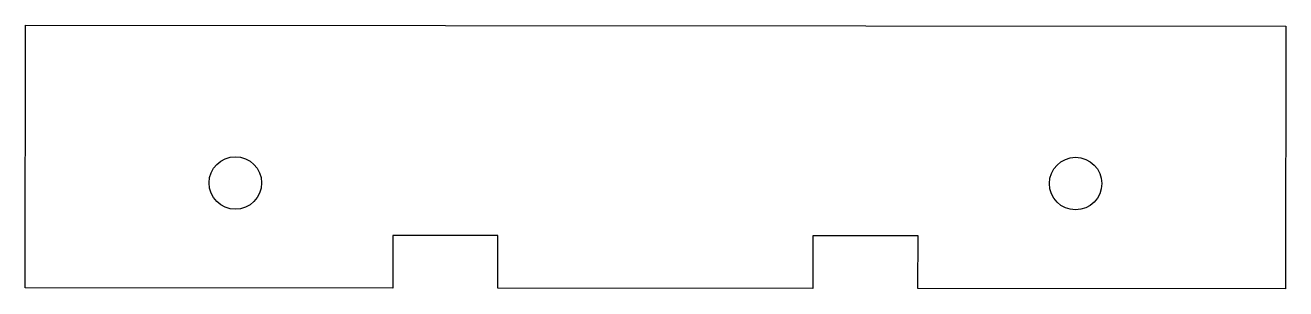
# Model space of a CAD drawing. Header units: inches. Extents: x -19.33 to -13.33, y 0.06 to 1.31.
import ezdxf

# ---------------------------------------------------------------- set-up
doc = ezdxf.new("R2010")
doc.units = ezdxf.units.IN
doc.layers.get('0').update_dxf_attribs({"linetype": 'CONTINUOUS'})

msp = doc.modelspace()

# ---------------------------------------------------------------- linework, layer by layer
msp.add_lwpolyline([(-17.0809, 0.0612), (-17.0807, 0.3112), (-17.5807, 0.3116), (-17.5809, 0.0616), (-19.3309, 0.0629), (-19.3299, 1.3129), (-13.3299, 1.3083), (-13.3309, 0.0583), (-15.0809, 0.0597), (-15.0807, 0.3097), (-15.5807, 0.31), (-15.5809, 0.06)], close=True)
for centre in [(-18.3305, 0.5621), (-14.3305, 0.5591)]:
    msp.add_circle(centre, 0.125)

doc.saveas('drawing.dxf')
